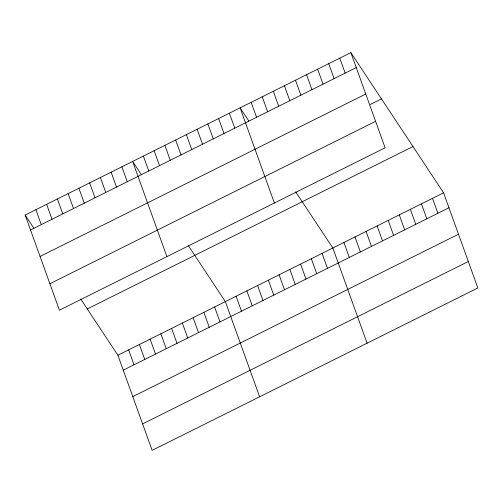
<?xml version="1.0" encoding="UTF-8"?>
<svg xmlns="http://www.w3.org/2000/svg" width="503" height="503" viewBox="0 0 503 503"><rect width="100%" height="100%" fill="white"/><g stroke="black" fill="none" stroke-linecap="round" stroke-linejoin="round"><path stroke-width="0.75" d="M350.861 52.626L385.122 147.8L59.417 310.2L25.15 215.026L350.861 52.626L443.583 192.8L477.85 287.974L152.139 450.374L117.878 355.2L80.725 299.04M30.532 229.972L356.243 67.572M40.064 256.448L365.769 94.048M370.384 104.404L381.456 98.884M49.885 283.723L375.59 121.324M87.277 308.943L412.988 146.543M117.878 355.2L443.583 192.8M123.26 370.151L448.965 207.745M132.786 396.622L458.497 234.222M142.607 423.903L468.318 261.503M248.859 121.06L240.12 107.843L274.38 203.017M295.695 191.857L332.841 248.017L367.108 343.191M141.374 174.648L132.635 161.432L166.902 256.605M188.21 245.445L225.363 301.611L259.623 396.785M25.15 215.026L33.89 228.243M432.511 198.32L437.893 213.272M421.439 203.847L426.821 218.792M410.36 209.367L415.742 224.313M399.288 214.888L404.67 229.833M339.783 58.147L345.165 73.092M388.215 220.408L393.598 235.354M328.71 63.667L334.093 78.613M377.143 225.929L382.519 240.88M317.638 69.188L323.02 84.133M366.065 231.455L371.447 246.401M306.566 74.708L311.942 89.66M354.992 236.976L360.374 251.921M295.487 80.235L300.869 95.18M343.92 242.496L349.302 257.442M284.415 85.755L289.797 100.701M273.343 91.276L278.719 106.221M322.096 253.38L327.478 268.325M262.264 96.796L267.646 111.741M311.344 258.737L316.727 273.682M251.192 102.316L256.574 117.268M300.599 264.094L305.981 279.039M289.847 269.457L295.23 284.402M229.368 113.2L234.75 128.146M279.102 274.814L284.484 289.759M218.623 118.557L224.005 133.502M268.357 280.171L273.733 295.123M207.871 123.92L213.253 138.866M257.605 285.534L262.987 300.48M197.126 129.277L202.508 144.223M246.86 290.891L252.236 305.837M186.374 134.634L191.756 149.586M236.108 296.248L241.49 311.2M175.629 139.997L181.011 154.943M164.877 145.354L170.259 160.3M214.611 306.968L219.993 321.914M154.132 150.711L159.514 165.663M203.866 312.332L209.242 327.277M143.38 156.075L148.762 171.02M193.114 317.689L198.496 332.634M182.369 323.045L187.745 337.991M121.883 166.795L127.265 181.74M171.617 328.409L176.999 343.354M111.138 172.152L116.52 187.097M160.872 333.766L166.248 348.711M100.386 177.509L105.768 192.454M150.12 339.123L155.502 354.074M89.641 182.872L95.023 197.817M139.375 344.486L144.757 359.431M78.889 188.229L84.271 203.174M128.623 349.843L134.005 364.788M68.144 193.586L73.526 208.538M57.392 198.949L62.774 213.894M46.647 204.306L52.029 219.251M35.895 209.663L41.277 224.615"/></g></svg>
